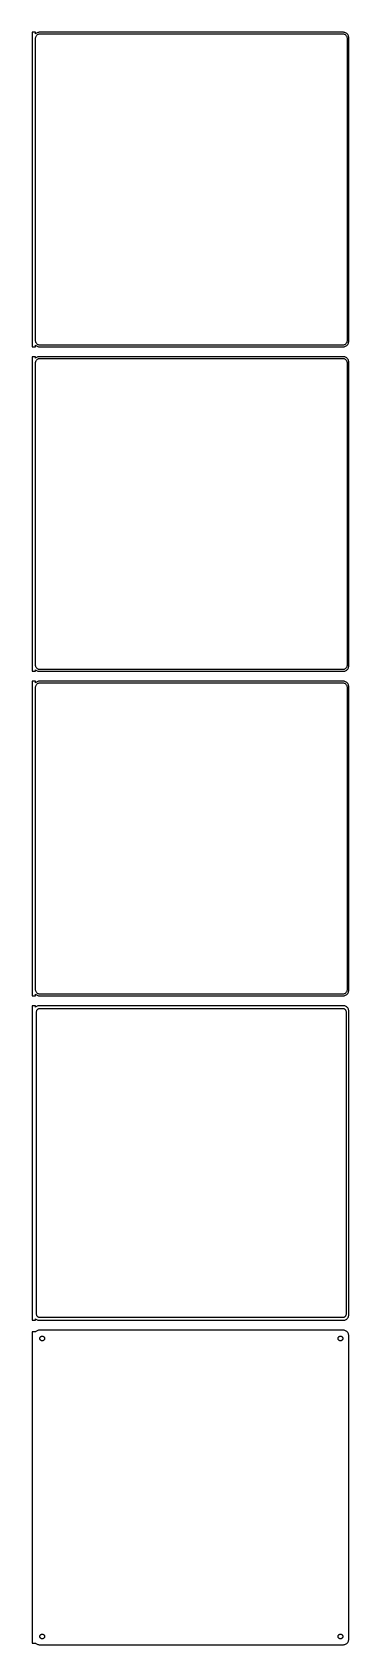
# Model space of a CAD drawing. Header units: metres. Extents: x -144 to 142, y 1328 to 2788.
import ezdxf

# ---------------------------------------------------------------- set-up
doc = ezdxf.new("R2010")
doc.units = ezdxf.units.M

msp = doc.modelspace()

# ---------------------------------------------------------------- linework, layer by layer
for p, q in [((-141, 2788.49), (-144, 2788.49)), ((-144, 2788.49), (-144, 2503.51)), ((-141, 2787.06), (-141, 2788.49)), ((-140.687, 2787.35), (-141, 2787.06)), ((-141, 2783), (-140.968, 2783.5)), ((-141, 2509), (-141, 2783)), ((-140.968, 2783.5), (-140.874, 2783.99)), ((-140.874, 2783.99), (-140.719, 2784.47)), ((-140.719, 2784.47), (-140.505, 2784.93)), ((-140.179, 2787.72), (-140.687, 2787.35)), ((-140.505, 2784.93), (-140.236, 2785.35)), ((-140.236, 2785.35), (-139.916, 2785.74)), ((-139.629, 2788.02), (-140.179, 2787.72)), ((-139.916, 2785.74), (-139.55, 2786.08)), ((-139.045, 2788.26), (-139.629, 2788.02)), ((-139.55, 2786.08), (-139.143, 2786.38)), ((-139.143, 2786.38), (-138.703, 2786.62)), ((-138.437, 2788.41), (-139.045, 2788.26)), ((-138.703, 2786.62), (-138.236, 2786.8)), ((-137.814, 2788.49), (-138.437, 2788.41)), ((-138.236, 2786.8), (-137.75, 2786.93)), ((137.814, 2788.49), (-137.814, 2788.49)), ((-137.75, 2786.93), (-137.251, 2786.99)), ((-137.251, 2786.99), (137.251, 2786.99)), ((137.251, 2786.99), (137.75, 2786.93)), ((137.75, 2786.93), (138.236, 2786.8)), ((138.437, 2788.41), (137.814, 2788.49)), ((138.236, 2786.8), (138.703, 2786.62)), ((139.045, 2788.26), (138.437, 2788.41)), ((138.703, 2786.62), (139.143, 2786.38)), ((139.629, 2788.02), (139.045, 2788.26)), ((139.143, 2786.38), (139.55, 2786.08)), ((139.55, 2786.08), (139.916, 2785.74)), ((140.179, 2787.72), (139.629, 2788.02)), ((139.916, 2785.74), (140.236, 2785.35)), ((140.687, 2787.35), (140.179, 2787.72)), ((140.236, 2785.35), (140.505, 2784.93)), ((140.505, 2784.93), (140.719, 2784.47)), ((141.145, 2786.92), (140.687, 2787.35)), ((140.719, 2784.47), (140.874, 2783.99)), ((140.874, 2783.99), (140.968, 2783.5)), ((140.968, 2783.5), (141, 2783)), ((141, 2783), (141, 2509)), ((141.545, 2786.44), (141.145, 2786.92)), ((141.882, 2785.91), (141.545, 2786.44)), ((142.149, 2785.34), (141.882, 2785.91)), ((142.343, 2784.74), (142.149, 2785.34)), ((142.461, 2784.13), (142.343, 2784.74)), ((142.5, 2783.5), (142.461, 2784.13)), ((142.5, 2508.5), (142.5, 2783.5)), ((-144, 2503.51), (-141, 2503.51)), ((-140.968, 2508.5), (-141, 2509)), ((-141, 2504.94), (-140.687, 2504.65)), ((-141, 2503.51), (-141, 2504.94)), ((-140.874, 2508.01), (-140.968, 2508.5)), ((-140.719, 2507.53), (-140.874, 2508.01)), ((-140.505, 2507.07), (-140.719, 2507.53)), ((-140.687, 2504.65), (-140.179, 2504.28)), ((-140.236, 2506.65), (-140.505, 2507.07)), ((-139.916, 2506.26), (-140.236, 2506.65)), ((-140.179, 2504.28), (-139.629, 2503.98)), ((-139.55, 2505.92), (-139.916, 2506.26)), ((-139.629, 2503.98), (-139.045, 2503.74)), ((-139.143, 2505.62), (-139.55, 2505.92)), ((-138.703, 2505.38), (-139.143, 2505.62)), ((-139.045, 2503.74), (-138.437, 2503.59)), ((-138.236, 2505.2), (-138.703, 2505.38)), ((-138.437, 2503.59), (-137.814, 2503.51)), ((-137.75, 2505.07), (-138.236, 2505.2)), ((-137.814, 2503.51), (137.814, 2503.51)), ((-137.251, 2505.01), (-137.75, 2505.07)), ((137.251, 2505.01), (-137.251, 2505.01)), ((137.75, 2505.07), (137.251, 2505.01)), ((138.236, 2505.2), (137.75, 2505.07)), ((137.814, 2503.51), (138.437, 2503.59)), ((138.703, 2505.38), (138.236, 2505.2)), ((138.437, 2503.59), (139.045, 2503.74)), ((139.143, 2505.62), (138.703, 2505.38)), ((139.045, 2503.74), (139.629, 2503.98)), ((139.55, 2505.92), (139.143, 2505.62)), ((139.916, 2506.26), (139.55, 2505.92)), ((139.629, 2503.98), (140.179, 2504.28)), ((140.236, 2506.65), (139.916, 2506.26)), ((140.179, 2504.28), (140.687, 2504.65)), ((140.505, 2507.07), (140.236, 2506.65)), ((140.719, 2507.53), (140.505, 2507.07)), ((140.687, 2504.65), (141.145, 2505.08)), ((140.874, 2508.01), (140.719, 2507.53)), ((140.968, 2508.5), (140.874, 2508.01)), ((141, 2509), (140.968, 2508.5)), ((141.145, 2505.08), (141.545, 2505.56)), ((141.545, 2505.56), (141.882, 2506.09)), ((141.882, 2506.09), (142.149, 2506.66)), ((142.149, 2506.66), (142.343, 2507.26)), ((142.343, 2507.26), (142.461, 2507.87)), ((142.461, 2507.87), (142.5, 2508.5)), ((-141, 2494.49), (-144, 2494.49)), ((-144, 2494.49), (-144, 2209.51)), ((-141, 2493.06), (-141, 2494.49)), ((-140.687, 2493.35), (-141, 2493.06)), ((-141, 2489), (-140.968, 2489.5)), ((-141, 2215), (-141, 2489)), ((-140.968, 2489.5), (-140.874, 2489.99)), ((-140.874, 2489.99), (-140.719, 2490.47)), ((-140.719, 2490.47), (-140.505, 2490.93)), ((-140.179, 2493.72), (-140.687, 2493.35)), ((-140.505, 2490.93), (-140.236, 2491.35)), ((-140.236, 2491.35), (-139.916, 2491.74)), ((-139.629, 2494.02), (-140.179, 2493.72)), ((-139.916, 2491.74), (-139.55, 2492.08)), ((-139.045, 2494.26), (-139.629, 2494.02)), ((-139.55, 2492.08), (-139.143, 2492.38)), ((-139.143, 2492.38), (-138.703, 2492.62)), ((-138.437, 2494.41), (-139.045, 2494.26)), ((-138.703, 2492.62), (-138.236, 2492.8)), ((-137.814, 2494.49), (-138.437, 2494.41)), ((-138.236, 2492.8), (-137.75, 2492.93)), ((137.814, 2494.49), (-137.814, 2494.49)), ((-137.75, 2492.93), (-137.251, 2492.99)), ((-137.251, 2492.99), (137.251, 2492.99)), ((137.251, 2492.99), (137.75, 2492.93)), ((137.75, 2492.93), (138.236, 2492.8)), ((138.437, 2494.41), (137.814, 2494.49)), ((138.236, 2492.8), (138.703, 2492.62)), ((139.045, 2494.26), (138.437, 2494.41)), ((138.703, 2492.62), (139.143, 2492.38)), ((139.629, 2494.02), (139.045, 2494.26)), ((139.143, 2492.38), (139.55, 2492.08)), ((139.55, 2492.08), (139.916, 2491.74)), ((140.179, 2493.72), (139.629, 2494.02)), ((139.916, 2491.74), (140.236, 2491.35)), ((140.687, 2493.35), (140.179, 2493.72)), ((140.236, 2491.35), (140.505, 2490.93)), ((140.505, 2490.93), (140.719, 2490.47)), ((141.145, 2492.92), (140.687, 2493.35)), ((140.719, 2490.47), (140.874, 2489.99)), ((140.874, 2489.99), (140.968, 2489.5)), ((140.968, 2489.5), (141, 2489)), ((141, 2489), (141, 2215)), ((141.545, 2492.44), (141.145, 2492.92)), ((141.882, 2491.91), (141.545, 2492.44)), ((142.149, 2491.34), (141.882, 2491.91)), ((142.343, 2490.74), (142.149, 2491.34)), ((142.461, 2490.13), (142.343, 2490.74)), ((142.5, 2489.5), (142.461, 2490.13)), ((142.5, 2214.5), (142.5, 2489.5)), ((-144, 2209.51), (-141, 2209.51)), ((-140.968, 2214.5), (-141, 2215)), ((-141, 2210.94), (-140.687, 2210.65)), ((-141, 2209.51), (-141, 2210.94)), ((-140.874, 2214.01), (-140.968, 2214.5)), ((-140.719, 2213.53), (-140.874, 2214.01)), ((-140.505, 2213.07), (-140.719, 2213.53)), ((-140.687, 2210.65), (-140.179, 2210.28)), ((-140.236, 2212.65), (-140.505, 2213.07)), ((-139.916, 2212.26), (-140.236, 2212.65)), ((-140.179, 2210.28), (-139.629, 2209.98)), ((-139.55, 2211.92), (-139.916, 2212.26)), ((-139.629, 2209.98), (-139.045, 2209.74)), ((-139.143, 2211.62), (-139.55, 2211.92)), ((-138.703, 2211.38), (-139.143, 2211.62)), ((-139.045, 2209.74), (-138.437, 2209.59)), ((-138.236, 2211.2), (-138.703, 2211.38)), ((-138.437, 2209.59), (-137.814, 2209.51)), ((-137.75, 2211.07), (-138.236, 2211.2)), ((-137.814, 2209.51), (137.814, 2209.51)), ((-137.251, 2211.01), (-137.75, 2211.07)), ((137.251, 2211.01), (-137.251, 2211.01)), ((137.75, 2211.07), (137.251, 2211.01)), ((138.236, 2211.2), (137.75, 2211.07)), ((137.814, 2209.51), (138.437, 2209.59)), ((138.703, 2211.38), (138.236, 2211.2)), ((138.437, 2209.59), (139.045, 2209.74)), ((139.143, 2211.62), (138.703, 2211.38)), ((139.045, 2209.74), (139.629, 2209.98)), ((139.55, 2211.92), (139.143, 2211.62)), ((139.916, 2212.26), (139.55, 2211.92)), ((139.629, 2209.98), (140.179, 2210.28)), ((140.236, 2212.65), (139.916, 2212.26)), ((140.179, 2210.28), (140.687, 2210.65)), ((140.505, 2213.07), (140.236, 2212.65)), ((140.719, 2213.53), (140.505, 2213.07)), ((140.687, 2210.65), (141.145, 2211.08)), ((140.874, 2214.01), (140.719, 2213.53)), ((140.968, 2214.5), (140.874, 2214.01)), ((141, 2215), (140.968, 2214.5)), ((141.145, 2211.08), (141.545, 2211.56)), ((141.545, 2211.56), (141.882, 2212.09)), ((141.882, 2212.09), (142.149, 2212.66)), ((142.149, 2212.66), (142.343, 2213.26)), ((142.343, 2213.26), (142.461, 2213.87)), ((142.461, 2213.87), (142.5, 2214.5)), ((-141, 2200.49), (-144, 2200.49)), ((-144, 2200.49), (-144, 1915.51)), ((-141, 2199.06), (-141, 2200.49)), ((-140.687, 2199.35), (-141, 2199.06)), ((-141, 2195), (-140.968, 2195.5)), ((-141, 1921), (-141, 2195)), ((-140.968, 2195.5), (-140.874, 2195.99)), ((-140.874, 2195.99), (-140.719, 2196.47)), ((-140.719, 2196.47), (-140.505, 2196.93)), ((-140.179, 2199.72), (-140.687, 2199.35)), ((-140.505, 2196.93), (-140.236, 2197.35)), ((-140.236, 2197.35), (-139.916, 2197.74)), ((-139.629, 2200.02), (-140.179, 2199.72)), ((-139.916, 2197.74), (-139.55, 2198.08)), ((-139.045, 2200.26), (-139.629, 2200.02)), ((-139.55, 2198.08), (-139.143, 2198.38)), ((-139.143, 2198.38), (-138.703, 2198.62)), ((-138.437, 2200.41), (-139.045, 2200.26)), ((-138.703, 2198.62), (-138.236, 2198.8)), ((-137.814, 2200.49), (-138.437, 2200.41)), ((-138.236, 2198.8), (-137.75, 2198.93)), ((137.814, 2200.49), (-137.814, 2200.49)), ((-137.75, 2198.93), (-137.251, 2198.99)), ((-137.251, 2198.99), (137.251, 2198.99)), ((137.251, 2198.99), (137.75, 2198.93)), ((137.75, 2198.93), (138.236, 2198.8)), ((138.437, 2200.41), (137.814, 2200.49)), ((138.236, 2198.8), (138.703, 2198.62)), ((139.045, 2200.26), (138.437, 2200.41)), ((138.703, 2198.62), (139.143, 2198.38)), ((139.629, 2200.02), (139.045, 2200.26)), ((139.143, 2198.38), (139.55, 2198.08)), ((139.55, 2198.08), (139.916, 2197.74)), ((140.179, 2199.72), (139.629, 2200.02)), ((139.916, 2197.74), (140.236, 2197.35)), ((140.687, 2199.35), (140.179, 2199.72)), ((140.236, 2197.35), (140.505, 2196.93)), ((140.505, 2196.93), (140.719, 2196.47)), ((141.145, 2198.92), (140.687, 2199.35)), ((140.719, 2196.47), (140.874, 2195.99)), ((140.874, 2195.99), (140.968, 2195.5)), ((140.968, 2195.5), (141, 2195)), ((141, 2195), (141, 1921)), ((141.545, 2198.44), (141.145, 2198.92)), ((141.882, 2197.91), (141.545, 2198.44)), ((142.149, 2197.34), (141.882, 2197.91)), ((142.343, 2196.74), (142.149, 2197.34)), ((142.461, 2196.13), (142.343, 2196.74)), ((142.5, 2195.5), (142.461, 2196.13)), ((142.5, 1920.5), (142.5, 2195.5)), ((-144, 1915.51), (-141, 1915.51)), ((-140.968, 1920.5), (-141, 1921)), ((-141, 1916.94), (-140.687, 1916.65)), ((-141, 1915.51), (-141, 1916.94)), ((-140.874, 1920.01), (-140.968, 1920.5)), ((-140.719, 1919.53), (-140.874, 1920.01)), ((-140.505, 1919.07), (-140.719, 1919.53)), ((-140.687, 1916.65), (-140.179, 1916.28)), ((-140.236, 1918.65), (-140.505, 1919.07)), ((-139.916, 1918.26), (-140.236, 1918.65)), ((-140.179, 1916.28), (-139.629, 1915.98)), ((-139.55, 1917.92), (-139.916, 1918.26)), ((-139.629, 1915.98), (-139.045, 1915.74)), ((-139.143, 1917.62), (-139.55, 1917.92)), ((-138.703, 1917.38), (-139.143, 1917.62)), ((-139.045, 1915.74), (-138.437, 1915.59)), ((-138.236, 1917.2), (-138.703, 1917.38)), ((-138.437, 1915.59), (-137.814, 1915.51)), ((-137.75, 1917.07), (-138.236, 1917.2)), ((-137.814, 1915.51), (137.814, 1915.51)), ((-137.251, 1917.01), (-137.75, 1917.07)), ((137.251, 1917.01), (-137.251, 1917.01)), ((137.75, 1917.07), (137.251, 1917.01)), ((138.236, 1917.2), (137.75, 1917.07)), ((137.814, 1915.51), (138.437, 1915.59)), ((138.703, 1917.38), (138.236, 1917.2)), ((138.437, 1915.59), (139.045, 1915.74)), ((139.143, 1917.62), (138.703, 1917.38)), ((139.045, 1915.74), (139.629, 1915.98)), ((139.55, 1917.92), (139.143, 1917.62)), ((139.916, 1918.26), (139.55, 1917.92)), ((139.629, 1915.98), (140.179, 1916.28)), ((140.236, 1918.65), (139.916, 1918.26)), ((140.179, 1916.28), (140.687, 1916.65)), ((140.505, 1919.07), (140.236, 1918.65)), ((140.719, 1919.53), (140.505, 1919.07)), ((140.687, 1916.65), (141.145, 1917.08)), ((140.874, 1920.01), (140.719, 1919.53)), ((140.968, 1920.5), (140.874, 1920.01)), ((141, 1921), (140.968, 1920.5)), ((141.145, 1917.08), (141.545, 1917.56)), ((141.545, 1917.56), (141.882, 1918.09)), ((141.882, 1918.09), (142.149, 1918.66)), ((142.149, 1918.66), (142.343, 1919.26)), ((142.343, 1919.26), (142.461, 1919.87)), ((142.461, 1919.87), (142.5, 1920.5)), ((-141, 1906.48), (-144, 1906.48)), ((-144, 1906.48), (-144, 1621.52)), ((-141, 1905.06), (-141, 1906.48)), ((-140.687, 1905.35), (-141, 1905.06)), ((-140.179, 1905.72), (-140.687, 1905.35)), ((-139.629, 1906.02), (-140.179, 1905.72)), ((-140.113, 1901), (-140.088, 1901.39)), ((-140.113, 1627), (-140.113, 1901)), ((-140.088, 1901.39), (-140.015, 1901.77)), ((-140.015, 1901.77), (-139.894, 1902.15)), ((-139.894, 1902.15), (-139.728, 1902.5)), ((-139.728, 1902.5), (-139.518, 1902.83)), ((-139.045, 1906.26), (-139.629, 1906.02)), ((-139.518, 1902.83), (-139.269, 1903.13)), ((-139.269, 1903.13), (-138.984, 1903.4)), ((-138.437, 1906.41), (-139.045, 1906.26)), ((-138.984, 1903.4), (-138.668, 1903.63)), ((-138.668, 1903.63), (-138.325, 1903.82)), ((-137.814, 1906.49), (-138.437, 1906.41)), ((-138.325, 1903.82), (-137.962, 1903.96)), ((-137.962, 1903.96), (-137.583, 1904.06)), ((137.814, 1906.49), (-137.814, 1906.49)), ((-137.583, 1904.06), (-137.195, 1904.11)), ((-137.195, 1904.11), (137.195, 1904.11)), ((137.195, 1904.11), (137.583, 1904.06)), ((137.583, 1904.06), (137.962, 1903.96)), ((138.437, 1906.41), (137.814, 1906.49)), ((137.962, 1903.96), (138.325, 1903.82)), ((138.325, 1903.82), (138.668, 1903.63)), ((139.045, 1906.26), (138.437, 1906.41)), ((138.668, 1903.63), (138.984, 1903.4)), ((138.984, 1903.4), (139.269, 1903.13)), ((139.629, 1906.02), (139.045, 1906.26)), ((139.269, 1903.13), (139.518, 1902.83)), ((139.518, 1902.83), (139.728, 1902.5)), ((140.179, 1905.72), (139.629, 1906.02)), ((139.728, 1902.5), (139.894, 1902.15)), ((139.894, 1902.15), (140.015, 1901.77)), ((140.015, 1901.77), (140.088, 1901.39)), ((140.088, 1901.39), (140.113, 1901)), ((140.113, 1901), (140.113, 1627)), ((140.687, 1905.35), (140.179, 1905.72)), ((141.145, 1904.92), (140.687, 1905.35)), ((141.545, 1904.44), (141.145, 1904.92)), ((141.882, 1903.91), (141.545, 1904.44)), ((142.149, 1903.34), (141.882, 1903.91)), ((142.343, 1902.74), (142.149, 1903.34)), ((142.461, 1902.13), (142.343, 1902.74)), ((142.5, 1901.5), (142.461, 1902.13)), ((142.5, 1626.5), (142.5, 1901.5)), ((-141, 1621.52), (-141, 1622.94)), ((-141, 1622.94), (-140.687, 1622.65)), ((-140.687, 1622.65), (-140.179, 1622.28)), ((-140.179, 1622.28), (-139.629, 1621.98)), ((-140.088, 1626.61), (-140.113, 1627)), ((-140.015, 1626.23), (-140.088, 1626.61)), ((-139.894, 1625.85), (-140.015, 1626.23)), ((-139.728, 1625.5), (-139.894, 1625.85)), ((-139.518, 1625.17), (-139.728, 1625.5)), ((-139.629, 1621.98), (-139.045, 1621.74)), ((-139.269, 1624.87), (-139.518, 1625.17)), ((-138.984, 1624.6), (-139.269, 1624.87)), ((-139.045, 1621.74), (-138.437, 1621.59)), ((-138.668, 1624.37), (-138.984, 1624.6)), ((-138.325, 1624.18), (-138.668, 1624.37)), ((-137.962, 1624.04), (-138.325, 1624.18)), ((-137.583, 1623.94), (-137.962, 1624.04)), ((-137.195, 1623.89), (-137.583, 1623.94)), ((137.195, 1623.89), (-137.195, 1623.89)), ((137.583, 1623.94), (137.195, 1623.89)), ((137.962, 1624.04), (137.583, 1623.94)), ((138.325, 1624.18), (137.962, 1624.04)), ((138.668, 1624.37), (138.325, 1624.18)), ((138.437, 1621.59), (139.045, 1621.74)), ((138.984, 1624.6), (138.668, 1624.37)), ((139.269, 1624.87), (138.984, 1624.6)), ((139.045, 1621.74), (139.629, 1621.98)), ((139.518, 1625.17), (139.269, 1624.87)), ((139.728, 1625.5), (139.518, 1625.17)), ((139.629, 1621.98), (140.179, 1622.28)), ((139.894, 1625.85), (139.728, 1625.5)), ((140.015, 1626.23), (139.894, 1625.85)), ((140.088, 1626.61), (140.015, 1626.23)), ((140.113, 1627), (140.088, 1626.61)), ((140.179, 1622.28), (140.687, 1622.65)), ((140.687, 1622.65), (141.145, 1623.08)), ((141.145, 1623.08), (141.545, 1623.56)), ((141.545, 1623.56), (141.882, 1624.09)), ((141.882, 1624.09), (142.149, 1624.66)), ((142.149, 1624.66), (142.343, 1625.26)), ((142.343, 1625.26), (142.461, 1625.87)), ((142.461, 1625.87), (142.5, 1626.5)), ((-144, 1621.52), (-141, 1621.52)), ((-141, 1611.15), (-144, 1611.15)), ((-144, 1611.15), (-144, 1328.85)), ((-140.687, 1611.35), (-141, 1611.06)), ((-141, 1611.06), (-141, 1611.15)), ((-140.179, 1611.72), (-140.687, 1611.35)), ((-139.629, 1612.02), (-140.179, 1611.72)), ((-139.045, 1612.26), (-139.629, 1612.02)), ((-138.437, 1612.41), (-139.045, 1612.26)), ((-138.437, 1621.59), (-137.814, 1621.51)), ((-137.814, 1612.49), (-138.437, 1612.41)), ((-137.814, 1621.51), (137.814, 1621.51)), ((137.814, 1612.49), (-137.814, 1612.49)), ((-135.66, 1607.03), (-135.4, 1607.1)), ((-135.4, 1607.1), (-135.134, 1607.13)), ((-135.134, 1607.13), (-134.866, 1607.13)), ((-134.866, 1607.13), (-134.6, 1607.1)), ((-134.6, 1607.1), (-134.34, 1607.03)), ((134.34, 1607.03), (134.6, 1607.1)), ((134.6, 1607.1), (134.866, 1607.13)), ((134.866, 1607.13), (135.134, 1607.13)), ((135.134, 1607.13), (135.4, 1607.1)), ((135.4, 1607.1), (135.66, 1607.03)), ((137.814, 1621.51), (138.437, 1621.59)), ((138.437, 1612.41), (137.814, 1612.49)), ((139.045, 1612.26), (138.437, 1612.41)), ((139.629, 1612.02), (139.045, 1612.26)), ((140.179, 1611.72), (139.629, 1612.02)), ((140.687, 1611.35), (140.179, 1611.72)), ((141.145, 1610.92), (140.687, 1611.35)), ((141.545, 1610.44), (141.145, 1610.92)), ((141.882, 1609.91), (141.545, 1610.44)), ((142.149, 1609.34), (141.882, 1609.91)), ((142.343, 1608.74), (142.149, 1609.34)), ((142.461, 1608.13), (142.343, 1608.74)), ((142.5, 1607.5), (142.461, 1608.13)), ((142.5, 1332.5), (142.5, 1607.5)), ((-137.135, 1605), (-137.118, 1605.27)), ((-137.118, 1604.73), (-137.135, 1605)), ((-137.118, 1605.27), (-137.068, 1605.53)), ((-137.068, 1604.47), (-137.118, 1604.73)), ((-137.068, 1605.53), (-136.985, 1605.79)), ((-136.985, 1604.21), (-137.068, 1604.47)), ((-136.985, 1605.79), (-136.871, 1606.03)), ((-136.871, 1603.97), (-136.985, 1604.21)), ((-136.871, 1606.03), (-136.727, 1606.26)), ((-136.727, 1603.74), (-136.871, 1603.97)), ((-136.727, 1606.26), (-136.557, 1606.46)), ((-136.557, 1603.54), (-136.727, 1603.74)), ((-136.557, 1606.46), (-136.361, 1606.65)), ((-136.361, 1603.35), (-136.557, 1603.54)), ((-136.361, 1606.65), (-136.144, 1606.8)), ((-136.144, 1603.2), (-136.361, 1603.35)), ((-136.144, 1606.8), (-135.909, 1606.93)), ((-135.909, 1603.07), (-136.144, 1603.2)), ((-135.909, 1606.93), (-135.66, 1607.03)), ((-135.66, 1602.97), (-135.909, 1603.07)), ((-135.4, 1602.9), (-135.66, 1602.97)), ((-135.134, 1602.87), (-135.4, 1602.9)), ((-134.866, 1602.87), (-135.134, 1602.87)), ((-134.6, 1602.9), (-134.866, 1602.87)), ((-134.34, 1602.97), (-134.6, 1602.9)), ((-134.34, 1607.03), (-134.091, 1606.93)), ((-134.091, 1603.07), (-134.34, 1602.97)), ((-134.091, 1606.93), (-133.856, 1606.8)), ((-133.856, 1603.2), (-134.091, 1603.07)), ((-133.856, 1606.8), (-133.639, 1606.65)), ((-133.639, 1603.35), (-133.856, 1603.2)), ((-133.639, 1606.65), (-133.443, 1606.46)), ((-133.443, 1603.54), (-133.639, 1603.35)), ((-133.443, 1606.46), (-133.273, 1606.26)), ((-133.273, 1603.74), (-133.443, 1603.54)), ((-133.273, 1606.26), (-133.129, 1606.03)), ((-133.129, 1603.97), (-133.273, 1603.74)), ((-133.129, 1606.03), (-133.015, 1605.79)), ((-133.015, 1604.21), (-133.129, 1603.97)), ((-133.015, 1605.79), (-132.932, 1605.53)), ((-132.932, 1604.47), (-133.015, 1604.21)), ((-132.932, 1605.53), (-132.882, 1605.27)), ((-132.882, 1604.73), (-132.932, 1604.47)), ((-132.882, 1605.27), (-132.865, 1605)), ((-132.865, 1605), (-132.882, 1604.73)), ((132.865, 1605), (132.882, 1605.27)), ((132.882, 1604.73), (132.865, 1605)), ((132.882, 1605.27), (132.932, 1605.53)), ((132.932, 1604.47), (132.882, 1604.73)), ((132.932, 1605.53), (133.015, 1605.79)), ((133.015, 1604.21), (132.932, 1604.47)), ((133.015, 1605.79), (133.129, 1606.03)), ((133.129, 1603.97), (133.015, 1604.21)), ((133.129, 1606.03), (133.273, 1606.26)), ((133.273, 1603.74), (133.129, 1603.97)), ((133.273, 1606.26), (133.443, 1606.46)), ((133.443, 1603.54), (133.273, 1603.74)), ((133.443, 1606.46), (133.639, 1606.65)), ((133.639, 1603.35), (133.443, 1603.54)), ((133.639, 1606.65), (133.856, 1606.8)), ((133.856, 1603.2), (133.639, 1603.35)), ((133.856, 1606.8), (134.091, 1606.93)), ((134.091, 1603.07), (133.856, 1603.2)), ((134.091, 1606.93), (134.34, 1607.03)), ((134.34, 1602.97), (134.091, 1603.07)), ((134.6, 1602.9), (134.34, 1602.97)), ((134.866, 1602.87), (134.6, 1602.9)), ((135.134, 1602.87), (134.866, 1602.87)), ((135.4, 1602.9), (135.134, 1602.87)), ((135.66, 1602.97), (135.4, 1602.9)), ((135.66, 1607.03), (135.909, 1606.93)), ((135.909, 1603.07), (135.66, 1602.97)), ((135.909, 1606.93), (136.144, 1606.8)), ((136.144, 1603.2), (135.909, 1603.07)), ((136.144, 1606.8), (136.361, 1606.65)), ((136.361, 1603.35), (136.144, 1603.2)), ((136.361, 1606.65), (136.557, 1606.46)), ((136.557, 1603.54), (136.361, 1603.35)), ((136.557, 1606.46), (136.727, 1606.26)), ((136.727, 1603.74), (136.557, 1603.54)), ((136.727, 1606.26), (136.871, 1606.03)), ((136.871, 1603.97), (136.727, 1603.74)), ((136.871, 1606.03), (136.985, 1605.79)), ((136.985, 1604.21), (136.871, 1603.97)), ((136.985, 1605.79), (137.068, 1605.53)), ((137.068, 1604.47), (136.985, 1604.21)), ((137.068, 1605.53), (137.118, 1605.27)), ((137.118, 1604.73), (137.068, 1604.47)), ((137.118, 1605.27), (137.135, 1605)), ((137.135, 1605), (137.118, 1604.73)), ((-137.135, 1335), (-137.118, 1335.27)), ((-137.118, 1334.73), (-137.135, 1335)), ((-137.118, 1335.27), (-137.068, 1335.53)), ((-137.068, 1334.47), (-137.118, 1334.73)), ((-137.068, 1335.53), (-136.985, 1335.79)), ((-136.985, 1334.21), (-137.068, 1334.47)), ((-136.985, 1335.79), (-136.871, 1336.03)), ((-136.871, 1333.97), (-136.985, 1334.21)), ((-136.871, 1336.03), (-136.727, 1336.26)), ((-136.727, 1333.74), (-136.871, 1333.97)), ((-136.727, 1336.26), (-136.557, 1336.46)), ((-136.557, 1333.54), (-136.727, 1333.74)), ((-136.557, 1336.46), (-136.361, 1336.65)), ((-136.361, 1333.35), (-136.557, 1333.54)), ((-136.361, 1336.65), (-136.144, 1336.8)), ((-136.144, 1333.2), (-136.361, 1333.35)), ((-136.144, 1336.8), (-135.909, 1336.93)), ((-135.909, 1333.07), (-136.144, 1333.2)), ((-135.909, 1336.93), (-135.66, 1337.03)), ((-135.66, 1332.97), (-135.909, 1333.07)), ((-135.66, 1337.03), (-135.4, 1337.1)), ((-135.4, 1332.9), (-135.66, 1332.97)), ((-135.4, 1337.1), (-135.134, 1337.13)), ((-135.134, 1332.87), (-135.4, 1332.9)), ((-135.134, 1337.13), (-134.866, 1337.13)), ((-134.866, 1332.87), (-135.134, 1332.87)), ((-134.866, 1337.13), (-134.6, 1337.1)), ((-134.6, 1332.9), (-134.866, 1332.87)), ((-134.6, 1337.1), (-134.34, 1337.03)), ((-134.34, 1332.97), (-134.6, 1332.9)), ((-134.34, 1337.03), (-134.091, 1336.93)), ((-134.091, 1333.07), (-134.34, 1332.97)), ((-134.091, 1336.93), (-133.856, 1336.8)), ((-133.856, 1333.2), (-134.091, 1333.07)), ((-133.856, 1336.8), (-133.639, 1336.65)), ((-133.639, 1333.35), (-133.856, 1333.2)), ((-133.639, 1336.65), (-133.443, 1336.46)), ((-133.443, 1333.54), (-133.639, 1333.35)), ((-133.443, 1336.46), (-133.273, 1336.26)), ((-133.273, 1333.74), (-133.443, 1333.54)), ((-133.273, 1336.26), (-133.129, 1336.03)), ((-133.129, 1333.97), (-133.273, 1333.74)), ((-133.129, 1336.03), (-133.015, 1335.79)), ((-133.015, 1334.21), (-133.129, 1333.97)), ((-133.015, 1335.79), (-132.932, 1335.53)), ((-132.932, 1334.47), (-133.015, 1334.21)), ((-132.932, 1335.53), (-132.882, 1335.27)), ((-132.882, 1334.73), (-132.932, 1334.47)), ((-132.882, 1335.27), (-132.865, 1335)), ((-132.865, 1335), (-132.882, 1334.73)), ((132.865, 1335), (132.882, 1335.27)), ((132.882, 1334.73), (132.865, 1335)), ((132.882, 1335.27), (132.932, 1335.53)), ((132.932, 1334.47), (132.882, 1334.73)), ((132.932, 1335.53), (133.015, 1335.79)), ((133.015, 1334.21), (132.932, 1334.47)), ((133.015, 1335.79), (133.129, 1336.03)), ((133.129, 1333.97), (133.015, 1334.21)), ((133.129, 1336.03), (133.273, 1336.26)), ((133.273, 1333.74), (133.129, 1333.97)), ((133.273, 1336.26), (133.443, 1336.46)), ((133.443, 1333.54), (133.273, 1333.74)), ((133.443, 1336.46), (133.639, 1336.65)), ((133.639, 1333.35), (133.443, 1333.54)), ((133.639, 1336.65), (133.856, 1336.8)), ((133.856, 1333.2), (133.639, 1333.35)), ((133.856, 1336.8), (134.091, 1336.93)), ((134.091, 1333.07), (133.856, 1333.2)), ((134.091, 1336.93), (134.34, 1337.03)), ((134.34, 1332.97), (134.091, 1333.07)), ((134.34, 1337.03), (134.6, 1337.1)), ((134.6, 1332.9), (134.34, 1332.97)), ((134.6, 1337.1), (134.866, 1337.13)), ((134.866, 1332.87), (134.6, 1332.9)), ((134.866, 1337.13), (135.134, 1337.13)), ((135.134, 1332.87), (134.866, 1332.87)), ((135.134, 1337.13), (135.4, 1337.1)), ((135.4, 1332.9), (135.134, 1332.87)), ((135.4, 1337.1), (135.66, 1337.03)), ((135.66, 1332.97), (135.4, 1332.9)), ((135.66, 1337.03), (135.909, 1336.93)), ((135.909, 1333.07), (135.66, 1332.97)), ((135.909, 1336.93), (136.144, 1336.8)), ((136.144, 1333.2), (135.909, 1333.07)), ((136.144, 1336.8), (136.361, 1336.65)), ((136.361, 1333.35), (136.144, 1333.2)), ((136.361, 1336.65), (136.557, 1336.46)), ((136.557, 1333.54), (136.361, 1333.35)), ((136.557, 1336.46), (136.727, 1336.26)), ((136.727, 1333.74), (136.557, 1333.54)), ((136.727, 1336.26), (136.871, 1336.03)), ((136.871, 1333.97), (136.727, 1333.74)), ((136.871, 1336.03), (136.985, 1335.79)), ((136.985, 1334.21), (136.871, 1333.97)), ((136.985, 1335.79), (137.068, 1335.53)), ((137.068, 1334.47), (136.985, 1334.21)), ((137.068, 1335.53), (137.118, 1335.27)), ((137.118, 1334.73), (137.068, 1334.47)), ((137.118, 1335.27), (137.135, 1335)), ((137.135, 1335), (137.118, 1334.73)), ((141.145, 1329.08), (141.545, 1329.56)), ((141.545, 1329.56), (141.882, 1330.09)), ((141.882, 1330.09), (142.149, 1330.66)), ((142.149, 1330.66), (142.343, 1331.26)), ((142.343, 1331.26), (142.461, 1331.87)), ((142.461, 1331.87), (142.5, 1332.5)), ((-144, 1328.85), (-141, 1328.85)), ((-141, 1328.85), (-141, 1328.94)), ((-141, 1328.94), (-140.687, 1328.65)), ((-140.687, 1328.65), (-140.179, 1328.28)), ((-140.179, 1328.28), (-139.629, 1327.98)), ((-139.629, 1327.98), (-139.045, 1327.74)), ((-139.045, 1327.74), (-138.437, 1327.59)), ((-138.437, 1327.59), (-137.814, 1327.51)), ((-137.814, 1327.51), (137.814, 1327.51)), ((137.814, 1327.51), (138.437, 1327.59)), ((138.437, 1327.59), (139.045, 1327.74)), ((139.045, 1327.74), (139.629, 1327.98)), ((139.629, 1327.98), (140.179, 1328.28)), ((140.179, 1328.28), (140.687, 1328.65)), ((140.687, 1328.65), (141.145, 1329.08))]:
    msp.add_line(p, q)

doc.saveas('drawing.dxf')
